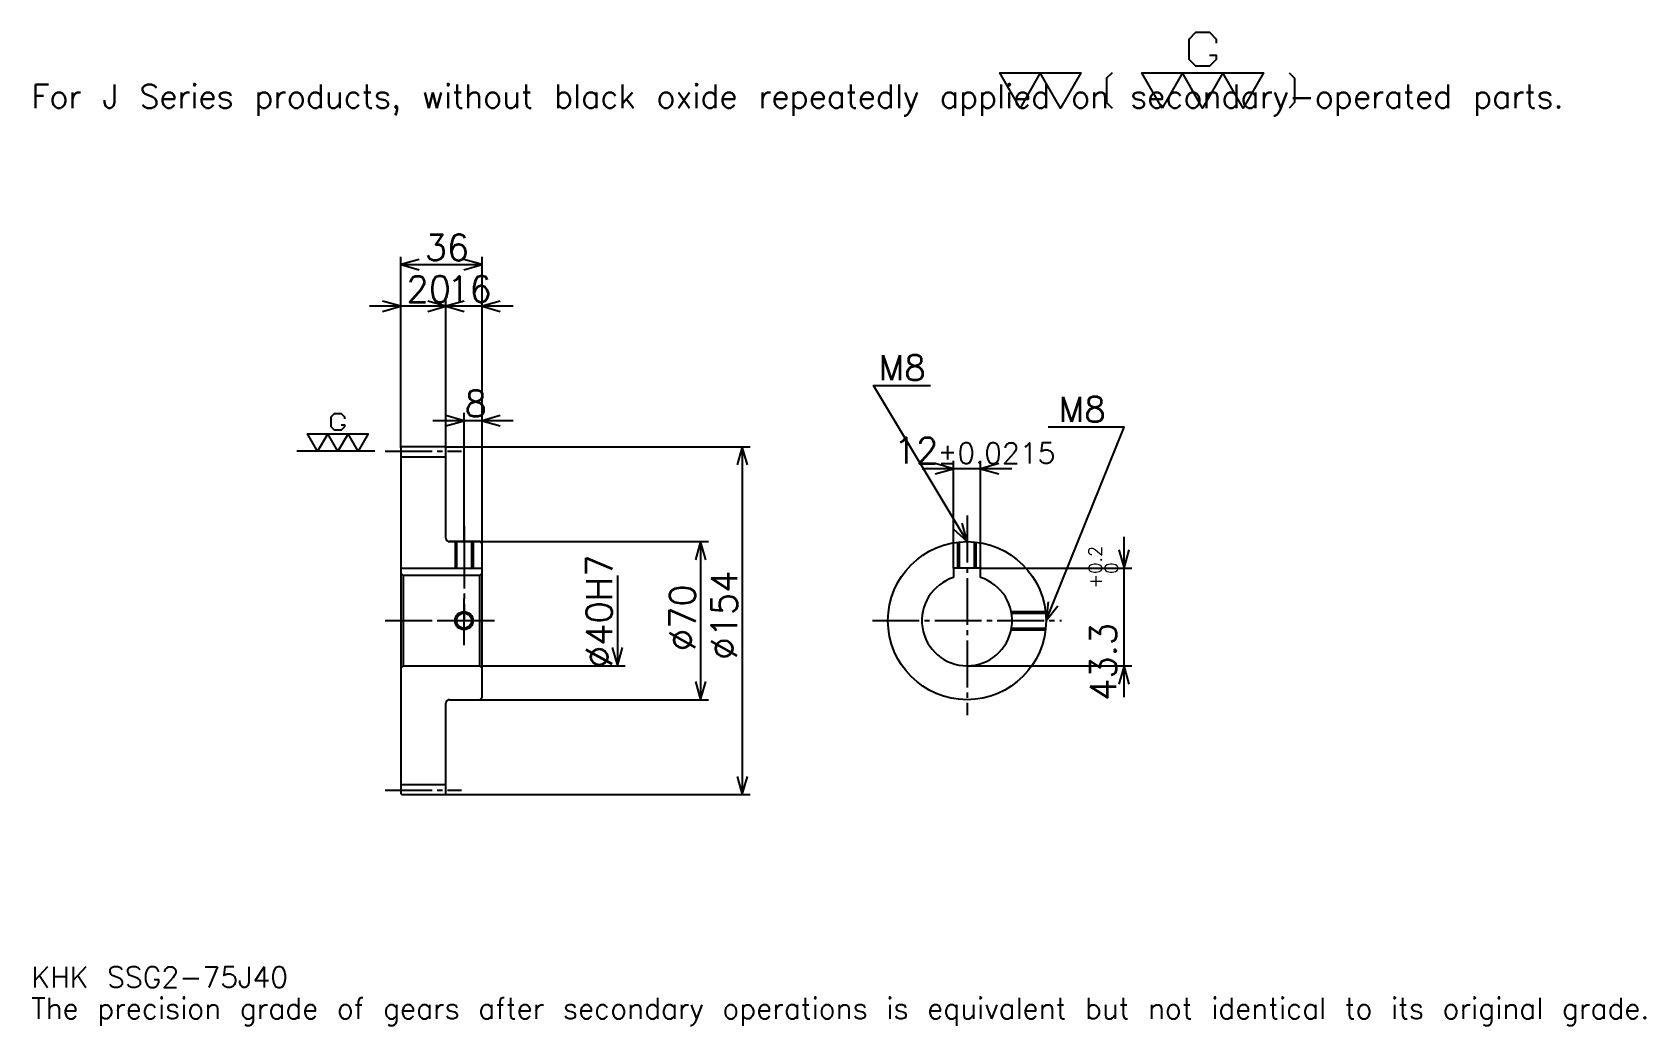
# Model space of a CAD drawing. Extents: x 23 to 738, y 8 to 448.
import ezdxf

# ---------------------------------------------------------------- set-up
doc = ezdxf.new("R2010")
doc.units = 0
doc.linetypes.add('DASHDOT', pattern=[27.652174, 20.73913, -2.304348, 2.304348, -2.304348])
doc.layers.get('0').update_dxf_attribs({"linetype": 'CONTINUOUS'})
doc.layers.add('DASHDOT', color=6, linetype='DASHDOT')
doc.styles.add('KANJI', font='TXT', dxfattribs={"bigfont": 'BIGFONT'})

msp = doc.modelspace()

# ---------------------------------------------------------------- linework, layer by layer
at = {"color": 5}
for p, q in [((186.652191, 264.804352), (186.652191, 348.913055)), ((186.652191, 345.456543), (222.652191, 345.456543)), ((222.652191, 264.804352), (222.652191, 348.913055)), ((206.652191, 264.804352), (206.652191, 330.478271)), ((220.478271, 327.021729), (172.826111, 327.021729)), ((236.478271, 327.021729), (192.826111, 327.021729)), ((214.652191, 264.804352), (214.652191, 279.782593)), ((236.478271, 276.32608), (200.826111, 276.32608)), ((186.652191, 264.304352), (186.652191, 264.804352)), ((206.152191, 264.804352), (222.652191, 264.804352)), ((206.652191, 264.304352), (206.652191, 264.804352)), ((214.652191, 222.804352), (214.652191, 264.804352)), ((214.652191, 222.804352), (214.652191, 264.804352)), ((222.652191, 264.804352), (341.326111, 264.804352)), ((222.652191, 221.804352), (222.652191, 264.804352)), ((337.869568, 264.804352), (337.869568, 110.804352)), ((431.391327, 211.104355), (431.391327, 258.521729)), ((443.391327, 211.104355), (443.391327, 258.521729)), ((457.217407, 255.065216), (417.565247, 255.065216)), ((208.152191, 222.804352), (222.652191, 222.804352)), ((222.652191, 222.804352), (322.891327, 222.804352)), ((319.434814, 222.804352), (319.434814, 152.804352)), ((506.956543, 153.978271), (506.956543, 224.930435)), ((282.565247, 207.804352), (282.565247, 167.804352)), ((443.391327, 211.104355), (510.413055, 211.104355)), ((222.652191, 167.804352), (286.021759, 167.804352)), ((437.391327, 167.804352), (510.413055, 167.804352)), ((208.152191, 152.804352), (222.652191, 152.804352)), ((222.652191, 152.804352), (322.891327, 152.804352)), ((206.152191, 110.804352), (222.652191, 110.804352)), ((222.652191, 110.804352), (341.326111, 110.804352))]:
    msp.add_line(p, q, dxfattribs=at)
at = {"color": 7}
msp.add_line((175.130447, 262.804352), (140.565231, 262.804352), dxfattribs=at)
at = {"color": 4}
for p, q in [((186.652191, 260.304352), (206.652191, 260.304352)), ((186.652191, 211.104355), (222.652191, 211.104355)), ((187.652191, 207.804352), (187.652191, 167.804352)), ((221.652191, 207.804352), (222.652191, 208.804352)), ((221.652191, 167.804352), (222.652191, 166.804352)), ((186.652191, 115.304352), (206.652191, 115.304352))]:
    msp.add_line(p, q, dxfattribs=at)
at = {"color": 7}
for points in [[(544.747803, 438.148712), (547.743469, 438.148712), (547.743469, 436.351318), (544.747803, 433.355652), (538.756531, 433.355652), (535.760864, 436.351318), (535.760864, 445.338287), (538.756531, 448.333923), (544.747803, 448.333923), (547.743469, 445.338287), (547.743469, 443.540894)], [(460.869568, 414.782623), (451.882599, 430.360016), (487.830444, 430.360016), (478.843475, 414.782623), (469.856537, 430.360016), (460.869568, 414.782623)], [(501.610443, 430.360016), (499.213928, 427.963501), (499.213928, 417.179138), (501.610443, 414.782623)], [(523.778259, 414.782623), (514.791321, 430.360016), (568.713074, 430.360016), (559.726074, 414.782623), (550.739136, 430.360016), (541.752197, 414.782623), (532.765198, 430.360016), (523.778259, 414.782623)], [(580.096558, 430.360016), (582.493042, 427.963501), (582.493042, 417.179138), (580.096558, 414.782623)], [(160.26741, 274.487396), (161.765228, 274.487396), (161.765228, 273.588684), (160.26741, 272.090881), (157.271759, 272.090881), (155.773926, 273.588684), (155.773926, 278.082184), (157.271759, 279.580017), (160.26741, 279.580017), (161.765228, 278.082184), (161.765228, 277.183472)], [(149.782623, 262.804352), (145.289154, 270.593048), (172.250015, 270.593048), (167.756546, 262.804352), (163.263062, 270.593048), (158.769592, 262.804352), (154.276108, 270.593048), (149.782623, 262.804352)]]:
    msp.add_lwpolyline(points, dxfattribs=at)
at = {"color": 5}
for points in [[(194.717407, 347.760864), (186.652191, 345.456543), (194.717407, 343.152161)], [(214.586975, 343.152161), (222.652191, 345.456543), (214.586975, 347.760864)], [(178.586975, 324.717407), (186.652191, 327.021729), (178.586975, 329.326111)], [(198.586975, 324.717407), (206.652191, 327.021729), (198.586975, 329.326111)], [(214.717407, 329.326111), (206.652191, 327.021729), (214.717407, 324.717407)], [(230.717407, 329.326111), (222.652191, 327.021729), (230.717407, 324.717407)], [(437.391327, 222.804352), (395.913055, 291.934784), (421.260864, 291.934784)], [(206.586975, 274.021729), (214.652191, 276.32608), (206.586975, 278.630432)], [(230.717407, 278.630432), (222.652191, 276.32608), (230.717407, 274.021729)], [(472.391327, 187.804352), (506.956543, 273.5), (473.313049, 273.5)], [(340.17395, 256.739136), (337.869568, 264.804352), (335.565247, 256.739136)], [(423.326111, 252.760864), (431.391327, 255.065216), (423.326111, 257.369568)], [(451.456543, 257.369568), (443.391327, 255.065216), (451.456543, 252.760864)], [(431.265839, 228.534637), (437.391327, 222.804352), (435.217773, 230.905792)], [(321.739136, 214.739136), (319.434814, 222.804352), (317.130432, 214.739136)], [(504.652191, 219.169571), (506.956543, 211.104355), (509.260895, 219.169571)], [(473.27121, 196.146027), (472.391327, 187.804352), (477.545319, 194.422073)], [(280.260895, 175.869568), (282.565247, 167.804352), (284.869568, 175.869568)], [(509.260895, 159.739136), (506.956543, 167.804352), (504.652191, 159.739136)], [(317.130432, 160.869568), (319.434814, 152.804352), (321.739136, 160.869568)], [(335.565247, 118.869568), (337.869568, 110.804352), (340.17395, 118.869568)]]:
    msp.add_lwpolyline(points, dxfattribs=at)
at = {"color": 4}
for points in [[(206.652191, 224.304352), (206.652191, 264.304352), (206.152191, 264.804352), (187.152191, 264.804352), (186.652191, 264.304352), (186.652191, 166.804352)], [(208.152191, 152.804352), (221.652191, 152.804352), (222.652191, 153.804352), (222.652191, 221.804352), (221.652191, 222.804352), (208.152191, 222.804352)], [(210.652191, 222.804352), (210.652191, 211.104355)], [(211.327194, 222.804352), (211.327194, 211.104355)], [(217.977188, 222.804352), (217.977188, 211.104355)], [(218.652191, 222.804352), (218.652191, 211.104355)], [(433.391327, 211.104355), (433.391327, 222.575027)], [(434.066345, 211.104355), (434.066345, 222.646057)], [(440.716309, 211.104355), (440.716309, 222.646057)], [(441.391327, 211.104355), (441.391327, 222.575027)], [(186.652191, 166.804352), (187.652191, 167.804352), (221.652191, 167.804352), (221.652191, 207.804352), (187.652191, 207.804352), (186.652191, 208.804352)], [(443.391327, 206.883133), (443.391327, 211.104355), (431.391327, 211.104355), (431.391327, 206.883133)], [(456.987244, 191.804352), (472.162018, 191.804352)], [(457.113007, 191.129349), (472.233032, 191.129349)], [(456.987244, 183.804352), (472.162018, 183.804352)], [(457.113007, 184.479355), (472.233032, 184.479355)], [(186.652191, 166.804352), (186.652191, 111.304352), (187.152191, 110.804352), (206.152191, 110.804352), (206.652191, 111.304352), (206.652191, 151.304352)]]:
    msp.add_lwpolyline(points, dxfattribs=at)
for centre, radius in [((437.391327, 187.804352), 35), ((214.652191, 187.804352), 3.325)]:
    msp.add_circle(centre, radius, dxfattribs=at)
at = {"color": 7}
msp.add_circle((214.652191, 187.804352), 4, dxfattribs=at)
at = {"color": 4}
for centre, radius, start, end in [((208.152191, 224.304352), 1.5, 180, 270), ((437.391327, 187.804352), 20, 107.457602748, 72.542397252), ((208.152191, 151.304352), 1.5, 90, 180)]:
    msp.add_arc(centre, radius, start, end, dxfattribs=at)
at = {"layer": 'DASHDOT', "color": 7}
for p, q in [((179.739151, 262.804352), (213.565231, 262.804352)), ((437.391327, 234.326096), (437.391327, 145.891312)), ((214.652191, 222.804352), (214.652191, 187.804352)), ((179.739151, 187.804352), (229.565231, 187.804352)), ((395.478271, 187.804352), (479.304352, 187.804352)), ((179.739151, 112.804352), (213.565231, 112.804352))]:
    msp.add_line(p, q, dxfattribs=at)
for points in [[(214.652191, 229.717392), (214.652191, 204.191315)], [(214.652191, 176.891312), (214.652191, 198.717392)], [(203.739151, 187.804352), (225.565231, 187.804352)]]:
    msp.add_lwpolyline(points, dxfattribs=at)

# ---------------------------------------------------------------- texts
at = {"color": 7, "style": 'KANJI'}
for s, height, p in [('For J Series products, without black oxide repeatedly applied on secondary-operated parts.', 10.369565, (23.043478, 414.782623)), ('36', 11.521739, (197.163055, 347.299988)), ('20', 11.521739, (189.163055, 328.865234)), ('16', 11.521739, (207.163055, 328.865234)), ('M8', 11.06087, (398.217407, 294.239136)), ('8', 11.521739, (214.907623, 278.169556)), ('M8', 11.06087, (477.921753, 275.804352)), ('12', 11.521739, (404.966858, 257.369568)), ('%%p0.0215', 9.217391, (424.437195, 257.369568)), ('KHK SSG2-75J40', 9.217391, (23.043478, 25.347826)), ('The precision grade of gears after secondary operations is equivalent but not identical to its original grade.', 9.217391, (23.043478, 11.521739))]:
    msp.add_text(s, height=height, dxfattribs=at).set_placement(p)
for s, height, p in [('%%c40H7', 11.521739, (280.260895, 166.777176)), ('0.2', 5.76087, (497.047852, 208.594574)), ('%%c154', 11.521739, (335.565247, 170.521744)), ('+', 5.76087, (497.047852, 202.142395)), ('0', 5.76087, (504.191315, 208.594574)), ('%%c70', 11.521739, (317.130432, 174.266312)), ('43.3', 11.521739, (503.500031, 152.271744))]:
    msp.add_text(s, height=height, rotation=90, dxfattribs=at).set_placement(p)

doc.saveas('drawing.dxf')
